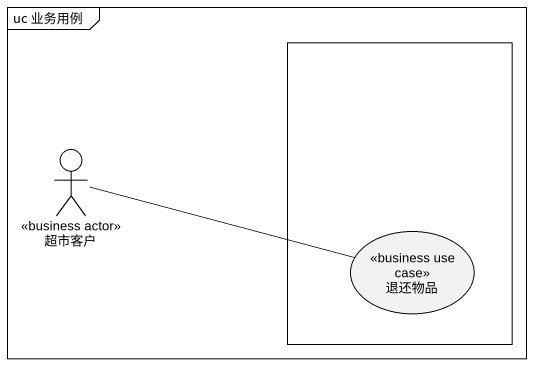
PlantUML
@startuml
mainframe uc 业务用例
rectangle " " as rectangle1 {
  usecase 退还物品 <<business use case>>
}
actor 超市客户 <<business actor>>
超市客户 -right- 退还物品
@enduml
